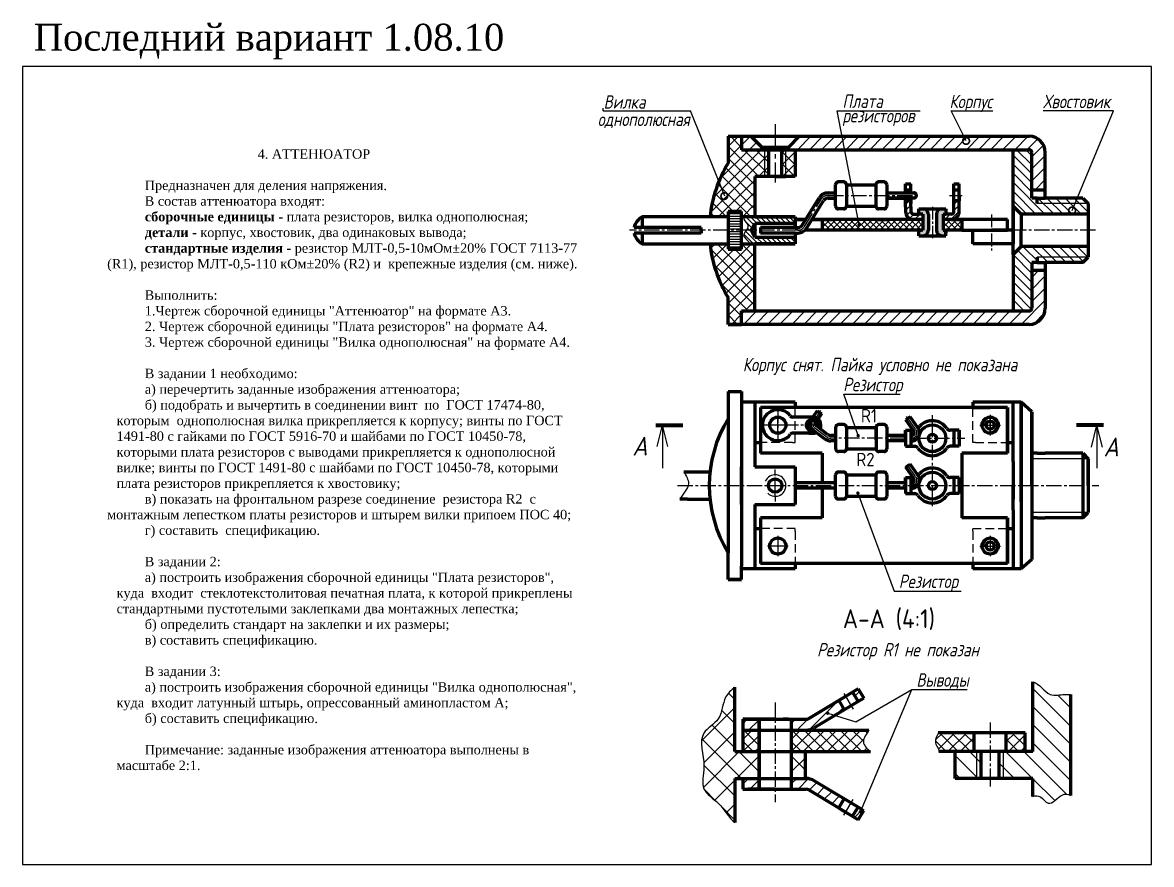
# Model space of a CAD drawing. Header units: millimetres. Extents: x 173 to 1894, y -5 to 450.
# Drawn here: x 173.1 to 593.1, y 5.6 to 318.9 of the extents above; entities that cross this region are included whole.
import ezdxf

# ---------------------------------------------------------------- set-up
doc = ezdxf.new("R2010")
doc.units = ezdxf.units.MM
doc.header["$LTSCALE"] = 0.5
for name, pattern in [('ACAD_ISO10W100', [18, 12, -3, 0, -3]), ('CENTER2', [28.575, 19.05, -3.175, 3.175, -3.175]), ('DASHDOT', [1, 0.5, -0.25, 0, -0.25]), ('штриховая2', [9.525, 6.35, -3.175])]:
    doc.linetypes.add(name, pattern=pattern)
doc.styles.add('ESKD', font='wwcade.shx', dxfattribs={"width": 0.8, "oblique": 15})
doc.styles.get("Standard").update_dxf_attribs({"font": 'isocpeui.ttf', "width": 0.9})
doc.styles.add('стиль1', font='times.ttf')
doc.dimstyles.new('ESKD_standart', dxfattribs={"dimtxt": 5, "dimasz": 5, "dimexe": 2, "dimexo": 0, "dimgap": 1, "dimtad": 1, "dimtoh": 1, "dimdec": 0, "dimzin": 1, "dimdsep": 46, "dimtxsty": 'Standard', "dimcen": 3, "dimdle": 1.25, "dimadec": 0, "dimazin": 0, "dimtfac": 1, "dimtdec": 0, "dimtmove": 0, "dimatfit": 3, "dimldrblk": 'DOT', "dimfxl": 1, "dimtvp": 1.5, "dimtolj": 1, "dimtzin": 1, "dimarcsym": 0})
pattern_1 = [(45, (168.546, 1.1958), (-2.245064, 2.245064), [])]
pattern_2 = [(45, (169.0856, 13.586), (-2.245064, 2.245064), []), (135, (169.0856, 13.586), (-2.245064, -2.245064), [])]
pattern_3 = [(45, (156.737, -136.598), (-2.245064, 2.245064), [])]

# ---------------------------------------------------------------- blocks, each defined once
blk = doc.blocks.new('_DotSmall')
at = {"color": 0, "linetype": 'ByBlock', "const_width": 0.5}
blk.add_lwpolyline([(-0.0625, 0, 1), (0.0625, 0, 1)], format="xyb", close=True, dxfattribs=at)

msp = doc.modelspace()

# ---------------------------------------------------------------- hatches: boundary and pattern name
at = {"lineweight": -3}
h = msp.add_hatch(dxfattribs=at)
h.set_pattern_fill('ANSI37', style=0)
h.set_pattern_definition([(45, (168.546, 1.1958), (-2.245064, 2.245064), []), (135, (168.546, 1.1958), (-2.245064, -2.245064), [])])
h.paths.add_polyline_path([(449.09, 271.59), (440.59, 271.59), (440.59, 276.59), (435.59, 276.59), (435.59, 266.59, 0.048475), (431.54, 258.2), (434.09, 254.65, -0.932366), (434.31, 254.07, -1.072541), (434.09, 254.65), (431.54, 258.2, 0.062136), (428.85, 246.59), (435.59, 246.59), (435.59, 248.59), (440.59, 248.59), (440.59, 246.59), (445.59, 246.59), (445.59, 261.59), (449.09, 261.59)])
h.paths.add_polyline_path([(460.59, 271.59), (457.09, 271.59), (457.09, 261.59), (460.59, 261.59)])
h.paths.add_polyline_path([(457.09, 271.59), (455.59, 271.59), (455.59, 261.59), (457.09, 261.59)])
h.paths.add_polyline_path([(450.59, 271.59), (449.09, 271.59), (449.09, 261.59), (450.59, 261.59)])
h.paths.add_polyline_path([(445.59, 235.59), (445.59, 236.59), (440.59, 236.59), (440.59, 234.59), (435.59, 234.59), (435.59, 236.59), (428.85, 236.59, 0.110945), (435.59, 216.59), (435.59, 206.59), (440.59, 206.59), (440.59, 211.59), (445.59, 211.59)])
h = msp.add_hatch(dxfattribs=at)
h.set_pattern_fill('ANSI31', style=0)
h.set_pattern_definition(pattern_1)
h.paths.add_polyline_path([(444.09, 276.59), (440.59, 276.59), (440.59, 271.59), (448.09, 271.59), (448.09, 272.58)])
h = msp.add_hatch(dxfattribs=at)
h.set_pattern_fill('ANSI31', style=0)
h.set_pattern_definition(pattern_1)
h.paths.add_polyline_path([(547.59, 276.59), (523.28, 276.59), (524, 275.14, -1), (524.27, 274.58, -1), (524, 275.14), (523.28, 276.59), (462.08, 276.59), (458.09, 272.59), (458.09, 271.59), (460.59, 271.59), (547.59, 271.59, -0.414214), (548.59, 270.59), (548.59, 256.59), (553.59, 256.59), (553.59, 270.59, 0.414214)])
h.paths.add_polyline_path([(553.59, 212.59), (553.59, 226.59), (548.59, 226.59), (548.59, 212.59, -0.414214), (547.59, 211.59), (440.59, 211.59), (440.59, 206.59), (547.59, 206.59, 0.414214)])
h = msp.add_hatch(dxfattribs=at)
h.set_pattern_fill('ANSI31', scale=0.75, angle=90, style=0)
h.set_pattern_definition([(135, (340.5856, 12.586), (-1.683798, -1.683798), [])])
h.paths.add_polyline_path([(548.59, 270.59, 0.414214), (547.59, 271.59), (541.59, 271.59), (541.59, 250.59), (544.59, 247.59), (569.59, 247.59), (569.59, 251.59), (550.59, 251.59), (550.59, 253.59), (548.59, 253.59)])
h.paths.add_polyline_path([(567.59, 253.59), (553.59, 253.59), (550.59, 253.59), (550.59, 251.59), (569.59, 251.59)], flags=17)
h.paths.add_polyline_path([(548.59, 229.59), (550.59, 229.59), (550.59, 231.59), (569.59, 231.59), (569.59, 235.59), (544.59, 235.59), (541.59, 232.59), (541.59, 211.59), (547.59, 211.59, 0.414214), (548.59, 212.59)])
h.paths.add_polyline_path([(569.59, 231.59), (550.59, 231.59), (550.59, 229.59), (553.59, 229.59), (567.59, 229.59)])
h = msp.add_hatch(dxfattribs=at)
h.set_pattern_fill('ANSI31', scale=0.5, style=0)
h.set_pattern_definition([(45, (168.546, 1.1958), (-1.122532, 1.122532), [])])
h.paths.add_polyline_path([(508.09, 247.59), (506.59, 247.59), (504.59, 247.59, -0.414214), (503.59, 248.59), (503.59, 250.32), (503.59, 252.59), (501.59, 252.59), (501.59, 250.32), (501.59, 248.59, 0.414214), (504.59, 245.59), (508.09, 245.59)])
h.paths.add_polyline_path([(503.59, 258.84), (501.59, 258.84), (501.59, 256.59), (503.59, 256.59)])
h.paths.add_polyline_path([(521.59, 258.84), (519.59, 258.84), (519.59, 256.59), (521.59, 256.59)])
h.paths.add_polyline_path([(521.59, 248.59), (521.59, 250.32), (521.59, 252.58), (519.59, 252.58), (519.59, 250.32), (519.59, 248.59, -0.414214), (518.59, 247.59), (516.59, 247.59), (515.59, 247.59), (515.59, 245.59), (518.59, 245.59, 0.414214)])
h = msp.add_hatch(dxfattribs=at)
h.set_pattern_fill('LINE', scale=0.3, angle=180, style=0)
h.set_pattern_definition([(180, (340.5856, 12.5861), (-1e-16, -0.9525), [])])
h.paths.add_polyline_path([(440.59, 248.59), (435.59, 248.59), (435.59, 241.59), (440.59, 241.59)])
h.paths.add_polyline_path([(440.59, 241.59), (435.59, 241.59), (435.59, 234.59), (440.59, 234.59)])
h = msp.add_hatch(color=7)
h.paths.add_polyline_path([(515.59, 247.59), (516.59, 247.59), (516.59, 249.59), (515.08, 249.59, 0.414214), (513.08, 247.59), (513.08, 241.59, 0.414214), (515.08, 239.59), (516.59, 239.59), (516.59, 241.59), (515.59, 241.59)])
h.paths.add_polyline_path([(510.09, 247.59, 0.414214), (508.09, 249.59), (506.59, 249.59), (506.59, 247.59), (508.09, 247.59), (508.09, 241.59), (506.59, 241.59), (506.59, 239.59), (508.09, 239.59, 0.414214), (510.09, 241.59)])
h = msp.add_hatch(dxfattribs=at)
h.set_pattern_fill('ANSI31', scale=0.4, angle=90, style=0)
h.set_pattern_definition([(135, (173.0856, 5.5861), (-0.8980256, -0.8980256), [])])
edge = h.paths.add_edge_path()
edge.add_line((460.59, 246.59), (441.43, 246.59))
edge.add_spline(control_points=[(441.43, 246.59), (441.37, 246.29), (441.4, 245.16), (443.66, 243.66), (442.71, 242.17), (442.3, 241.59)], knot_values=[4.290599, 4.290599, 4.290599, 4.290599, 5.261375, 8.137886, 9.987465, 9.987465, 9.987465, 9.987465], degree=3, periodic=0)
edge.add_line((442.3, 241.59), (444.12, 241.59))
edge.add_line((444.12, 241.59), (445.59, 244.09))
edge.add_line((445.59, 244.09), (460.59, 244.09))
edge.add_line((460.59, 244.09), (460.59, 244.59))
edge.add_line((460.59, 244.59), (460.59, 246.59))
edge = h.paths.add_edge_path()
edge.add_line((460.59, 239.09), (445.59, 239.09))
edge.add_line((445.59, 239.09), (444.12, 241.59))
edge.add_line((444.12, 241.59), (442.3, 241.59))
edge.add_spline(control_points=[(442.3, 241.59), (441.81, 240.89), (440.54, 239.26), (443.08, 237.89), (443.53, 236.83), (443.58, 236.59)], knot_values=[9.987465, 9.987465, 9.987465, 9.987465, 12.205502, 15.205008, 16.049261, 16.049261, 16.049261, 16.049261], degree=3, periodic=0)
edge.add_line((443.58, 236.59), (460.59, 236.59))
edge.add_line((460.59, 236.59), (460.59, 239.09))
h = msp.add_hatch(dxfattribs=at)
h.set_pattern_fill('ANSI37', scale=0.5, style=0)
h.set_pattern_definition([(45, (168.546, 1.1958), (-1.122532, 1.122532), []), (135, (168.546, 1.1958), (-1.122532, -1.122532), [])])
h.paths.add_polyline_path([(522.59, 245.59), (520.59, 245.59), (515.59, 245.59), (515.59, 241.59), (516.59, 241.59), (522.59, 241.59)])
h.paths.add_polyline_path([(508.09, 245.59), (470.59, 245.59), (470.59, 241.59), (506.59, 241.59), (508.09, 241.59)])
h = msp.add_hatch(dxfattribs=at)
h.set_pattern_fill('ANSI37', scale=2, style=0)
h.set_pattern_definition([(45, (156.737, -136.598), (-4.49013, 4.49013), []), (135, (156.737, -136.598), (-4.49013, -4.49013), [])])
edge = h.paths.add_edge_path()
edge.add_line((447.09, 47.59), (438.09, 47.59))
edge.add_line((438.09, 47.59), (438.09, 71.54))
edge.add_spline(control_points=[(438.09, 71.54), (436.7, 70.43), (433.37, 67.32), (433.57, 59.24), (423.32, 54.16), (427.99, 43.45), (424.73, 33.12), (432.98, 28.61), (435.88, 22.8), (438.09, 21.15)], knot_values=[1.768908, 1.768908, 1.768908, 1.768908, 6.896155, 15.315993, 22.884097, 35.36412, 43.685478, 51.336735, 60.304898, 60.304898, 60.304898, 60.304898], degree=3, periodic=0)
edge.add_line((438.09, 21.15), (438.09, 37.59))
edge.add_line((438.09, 37.59), (447.09, 37.59))
edge.add_line((447.09, 37.59), (447.09, 47.59))
h.paths.add_polyline_path([(464.23, 47.59), (459.09, 47.59), (459.09, 37.59), (464.23, 37.59)])
h = msp.add_hatch(dxfattribs=at)
h.set_pattern_fill('ANSI31', scale=1.5, angle=90, style=0)
h.set_pattern_definition([(135, (158.692, -138.02), (-3.367596, -3.367596), [])])
edge = h.paths.add_edge_path()
edge.add_spline(control_points=[(563.02, 68.89), (562.9, 68.87), (562.2, 68.81), (559.67, 69), (554.18, 67.46), (551.51, 73.05), (549.02, 73.53)], knot_values=[15.485148, 15.485148, 15.485148, 15.485148, 15.855797, 17.658599, 23.067009, 31.00489, 31.00489, 31.00489, 31.00489], degree=3, periodic=0)
edge.add_line((549.02, 73.53), (549.02, 72.94))
edge.add_line((549.02, 72.94), (549.02, 47.59))
edge.add_line((549.02, 47.59), (538.09, 47.59))
edge.add_line((538.09, 47.59), (538.09, 37.59))
edge.add_line((538.09, 37.59), (549.02, 37.59))
edge.add_line((549.02, 37.59), (549.02, 30.92))
edge.add_spline(control_points=[(549.02, 30.92), (550, 31.22), (552.1, 31.28), (555.12, 26.31), (559.13, 32.13), (561.97, 31.79), (563.02, 31.29)], knot_values=[3.268915, 3.268915, 3.268915, 3.268915, 6.251101, 10.011531, 16.013588, 19.551084, 19.551084, 19.551084, 19.551084], degree=3, periodic=0)
edge.add_line((563.02, 31.29), (563.02, 68.89))
h.paths.add_polyline_path([(528.09, 47.59), (520.09, 47.59), (520.09, 37.59), (528.09, 37.59)])
h.paths.add_polyline_path([(536.42, 47.59), (536.42, 37.59), (538.09, 37.59), (538.09, 47.59)])
h.paths.add_polyline_path([(529.75, 37.59), (529.75, 47.59), (528.09, 47.59), (528.09, 37.59)])
h = msp.add_hatch(dxfattribs=at)
h.set_pattern_fill('ANSI31', style=0)
h.set_pattern_definition(pattern_3)
h.paths.add_polyline_path([(484.03, 70.95), (481.88, 69.66), (483.94, 66.23), (485.23, 67.01), (486.09, 67.52)])
h.paths.add_polyline_path([(476.74, 66.57), (465.6, 59.87, -0.136123), (464.57, 59.59), (459.09, 59.59), (459.09, 55.59), (464.57, 55.59, 0.136123), (467.66, 56.44), (478.8, 63.14)])
h.paths.add_polyline_path([(447.09, 59.59), (441.09, 59.59), (441.09, 55.59), (447.09, 55.59)])
h.paths.add_polyline_path([(447.09, 37.59), (441.09, 37.59), (441.09, 33.59), (447.09, 33.59)])
h.paths.add_polyline_path([(467.66, 36.73, 0.136123), (464.57, 37.59), (459.09, 37.59), (459.09, 33.59), (464.57, 33.59, -0.136123), (465.6, 33.3), (475.88, 27.12), (476.74, 26.61), (478.8, 30.03)])
h = msp.add_hatch(dxfattribs=at)
h.set_pattern_fill('ANSI37', style=0)
h.set_pattern_definition(pattern_2)
h.paths.add_polyline_path([(447.09, 55.59), (441.09, 55.59), (441.09, 47.59), (447.09, 47.59)])
edge = h.paths.add_edge_path()
edge.add_spline(control_points=[(488.59, 47.59), (487.13, 48.7), (484.78, 51.21), (487.1, 54.16), (488, 55.59)], knot_values=[6.854544, 6.854544, 6.854544, 6.854544, 11.176321, 15.689846, 15.689846, 15.689846, 15.689846], degree=3, periodic=0)
edge.add_line((488, 55.59), (464.23, 55.59))
edge.add_line((464.23, 55.59), (459.09, 55.59))
edge.add_line((459.09, 55.59), (459.09, 47.59))
edge.add_line((459.09, 47.59), (488.09, 47.59))
edge.add_line((488.09, 47.59), (488.59, 47.59))
h = msp.add_hatch(dxfattribs=at)
h.set_pattern_fill('ANSI37', style=0)
h.set_pattern_definition(pattern_2)
edge = h.paths.add_edge_path()
edge.add_line((527.09, 54.59), (513.8, 54.59))
edge.add_spline(control_points=[(513.8, 54.59), (513.5, 53.94), (512.72, 52.57), (512.6, 50.28), (513.92, 48.77), (514.03, 47.87), (514.02, 47.59)], knot_values=[5.507601, 5.507601, 5.507601, 5.507601, 7.617364, 9.888889, 12.009767, 12.981776, 12.981776, 12.981776, 12.981776], degree=3, periodic=0)
edge.add_line((514.02, 47.59), (527.09, 47.59))
edge.add_line((527.09, 47.59), (527.09, 54.59))
h.paths.add_polyline_path([(546.09, 54.59), (539.09, 54.59), (539.09, 47.59), (546.09, 47.59)])
h = msp.add_hatch(dxfattribs=at)
h.set_pattern_fill('ANSI31', style=0)
h.set_pattern_definition(pattern_3)
h.paths.add_polyline_path([(486.09, 25.65), (485.23, 26.17), (483.94, 26.94), (481.88, 23.51), (484.03, 22.22)])

# ---------------------------------------------------------------- linework, layer by layer
at = {"color": 7, "lineweight": -3}
for p, q in [((389.14, 286.09), (389.14, 287.09)), ((389.14, 286.09), (421.59, 286.09)), ((434.31, 254.35), (421.59, 286.09)), ((524.13, 274.86), (518.6, 286.09)), ((518.6, 286.09), (534.09, 286.09)), ((579.02, 286.09), (552.79, 286.09)), ((563.58, 248.98), (579.02, 286.09)), ((449.09, 271.58), (449.09, 261.59)), ((457.09, 261.59), (457.09, 271.59)), ((569.59, 251.59), (550.59, 251.59)), ((569.59, 231.59), (550.59, 231.59)), ((469.55, 173.84), (470.13, 174.68)), ((409.17, 161.11), (411.17, 169.11)), ((411.17, 169.11), (411.17, 153.11)), ((411.17, 169.11), (411.17, 161.11)), ((413.17, 161.11), (411.17, 169.11)), ((570.77, 160.84), (572.82, 169.09)), ((572.82, 169.09), (572.82, 153.09)), ((574.87, 160.84), (572.82, 169.09)), ((569.59, 156.59), (548.59, 156.59)), ((569.59, 136.59), (548.59, 136.59)), ((478.69, 69.22), (482.14, 63.42)), ((503.92, 70.68), (524.52, 70.68)), ((528.09, 37.59), (528.09, 47.59)), ((538.09, 37.59), (538.09, 47.59)), ((533.09, 36.59), (533.09, 34.65)), ((478.69, 23.95), (482.14, 29.75))]:
    msp.add_line(p, q, dxfattribs=at)
at = {"color": 7, "linetype": 'CENTER2', "lineweight": -3}
for p, q in [((453.09, 281.06), (453.09, 259.41)), ((502.5, 171.66), (502.02, 172.36)), ((511.59, 171.63), (511.59, 172.81)), ((533.09, 172.91), (533.09, 165.26)), ((505.35, 167.54), (502.5, 171.66)), ((529.26, 169.09), (536.91, 169.09)), ((533.09, 165.59), (533.09, 171.47)), ((527.59, 162.59), (526.59, 162.59)), ((454.09, 127.91), (454.09, 120.26)), ((457.91, 124.09), (450.26, 124.09))]:
    msp.add_line(p, q, dxfattribs=at)
at = {"color": 7, "lineweight": 60}
for p, q in [((435.59, 276.59), (547.59, 276.59)), ((435.59, 276.59), (435.59, 266.59)), ((435.59, 276.59), (440.59, 276.59)), ((440.59, 276.59), (440.59, 271.59)), ((444.09, 276.59), (448.09, 272.58)), ((453.09, 276.59), (460.09, 276.59)), ((462.08, 276.59), (458.09, 272.59)), ((460.09, 276.59), (461.09, 276.59)), ((440.59, 271.59), (449.09, 271.59)), ((440.59, 271.59), (449.09, 271.59)), ((440.59, 271.59), (457.09, 271.59)), ((448.08, 272.59), (458.09, 272.59)), ((448.09, 271.59), (448.09, 272.59)), ((449.08, 271.59), (449.09, 271.58)), ((450.59, 271.59), (450.59, 261.59)), ((455.59, 261.59), (455.59, 271.59)), ((457.09, 271.59), (547.59, 271.59)), ((457.09, 271.59), (460.59, 271.59)), ((457.09, 271.59), (460.59, 271.59)), ((458.09, 271.59), (458.09, 272.59)), ((460.59, 271.59), (460.59, 261.59)), ((460.59, 271.59), (460.59, 261.59)), ((541.59, 250.59), (541.59, 271.59)), ((548.59, 253.59), (548.59, 270.59)), ((553.59, 253.59), (553.59, 270.59)), ((460.59, 261.59), (445.59, 261.59)), ((445.59, 261.59), (445.59, 246.59)), ((460.59, 261.59), (453.09, 261.59)), ((453.09, 261.59), (455.59, 261.59)), ((455.59, 261.59), (457.09, 261.59)), ((453.09, 259.41), (453.09, 259.41)), ((475.59, 250.56), (475.59, 258.61)), ((478.59, 259.61), (476.59, 259.61)), ((479.59, 258.61), (479.59, 250.56)), ((479.59, 258.58), (490.59, 258.58)), ((490.59, 258.61), (490.59, 250.56)), ((493.59, 259.61), (491.59, 259.61)), ((494.59, 258.61), (494.59, 250.56)), ((501.59, 258.84), (503.59, 258.84)), ((501.59, 255.59), (501.59, 258.84)), ((501.59, 255.6), (501.59, 258.6)), ((503.59, 256.59), (501.59, 256.59)), ((503.59, 255.6), (503.59, 258.84)), ((503.59, 255.6), (503.59, 256.59)), ((519.59, 250.32), (519.59, 258.84)), ((519.59, 258.84), (521.59, 258.84)), ((521.59, 256.59), (519.59, 256.59)), ((521.59, 250.32), (521.59, 258.84)), ((521.59, 254.59), (521.59, 256.59)), ((553.59, 256.59), (548.59, 256.59)), ((553.59, 253.59), (553.59, 256.59)), ((463.17, 243.54), (469.41, 253.68)), ((464.87, 242.49), (471.12, 252.63)), ((472.82, 255.59), (475.59, 255.59)), ((472.82, 253.59), (475.59, 253.59)), ((494.59, 255.59), (501.59, 255.59)), ((501.59, 253.6), (494.59, 253.6)), ((501.59, 253.59), (494.59, 253.59)), ((494.59, 253.59), (501.26, 253.59)), ((501.59, 255.6), (503.59, 255.6)), ((501.59, 250.32), (501.59, 253.6)), ((503.59, 253.6), (501.59, 253.6)), ((503.59, 252.59), (501.59, 252.59)), ((503.59, 255.6), (504.65, 255.6)), ((503.59, 250.32), (503.59, 253.6)), ((504.65, 253.6), (503.59, 253.6)), ((503.59, 253.6), (503.59, 251.6)), ((503.59, 253.6), (503.59, 252.59)), ((521.59, 252.58), (519.59, 252.58)), ((521.59, 254.58), (521.59, 252.58)), ((541.59, 241.59), (541.59, 252.46)), ((550.59, 253.59), (548.59, 253.59)), ((550.59, 251.59), (550.59, 253.59)), ((550.59, 253.59), (553.59, 253.59)), ((567.59, 253.59), (553.59, 253.59)), ((567.59, 253.59), (569.59, 251.59)), ((440.59, 248.59), (435.59, 248.59)), ((435.59, 248.59), (435.59, 234.59)), ((440.59, 241.59), (440.59, 248.59)), ((478.59, 249.56), (476.59, 249.56)), ((479.59, 250.59), (490.59, 250.59)), ((493.59, 249.56), (491.59, 249.56)), ((501.59, 250.32), (501.59, 248.59)), ((503.59, 250.32), (503.59, 248.59)), ((506.59, 249.59), (508.09, 249.59)), ((506.59, 247.59), (506.59, 249.59)), ((506.59, 249.59), (516.59, 249.59)), ((516.59, 249.59), (516.59, 247.59)), ((519.59, 248.59), (519.59, 250.32)), ((521.59, 248.59), (521.59, 250.32)), ((544.59, 247.59), (541.59, 250.59)), ((541.59, 250.59), (541.59, 241.59)), ((569.59, 251.59), (569.59, 231.59)), ((403.59, 246.59), (403.59, 242.59)), ((435.59, 246.59), (403.59, 246.59)), ((460.59, 246.59), (440.59, 246.59)), ((444.12, 241.59), (445.59, 244.09)), ((445.59, 246.59), (460.59, 246.59)), ((460.59, 244.09), (445.59, 244.09)), ((445.59, 244.09), (445.59, 239.09)), ((460.59, 246.59), (460.59, 242.59)), ((460.59, 245.59), (464.43, 245.59)), ((460.59, 245.59), (464.43, 245.59)), ((464.43, 245.59), (460.59, 245.59)), ((460.59, 242.59), (460.59, 244.59)), ((460.59, 242.59), (460.59, 244.09)), ((508.09, 245.59), (466.78, 245.59)), ((466.78, 245.59), (470.59, 245.59)), ((470.59, 245.59), (475.59, 245.59)), ((475.59, 245.59), (470.59, 245.59)), ((470.59, 245.59), (470.59, 241.59)), ((490.59, 245.59), (494.59, 245.59)), ((504.59, 247.59), (506.59, 247.59)), ((508.09, 247.59), (506.59, 247.59)), ((508.09, 247.59), (508.09, 241.59)), ((510.09, 247.59), (510.09, 241.59)), ((513.08, 247.59), (513.08, 241.59)), ((515.59, 247.59), (515.59, 241.59)), ((515.59, 247.59), (516.59, 247.59)), ((520.59, 245.59), (515.59, 245.59)), ((518.59, 247.59), (516.59, 247.59)), ((520.59, 245.59), (522.59, 245.59)), ((522.59, 245.59), (521.59, 245.59)), ((539.59, 245.59), (522.59, 245.59)), ((522.59, 245.59), (522.59, 241.59)), ((539.59, 241.59), (539.59, 245.59)), ((569.59, 247.59), (544.59, 247.59)), ((544.59, 247.59), (544.59, 241.59)), ((544.59, 247.59), (544.59, 247.59)), ((425.59, 242.59), (400.67, 242.59)), ((425.59, 240.59), (400.67, 240.59)), ((403.59, 240.59), (403.59, 236.59)), ((425.59, 241.59), (425.59, 242.59)), ((425.59, 241.59), (425.59, 240.59)), ((440.59, 234.59), (440.59, 241.59)), ((444.12, 241.59), (445.59, 239.09)), ((460.59, 242.59), (447.59, 242.59)), ((447.59, 242.59), (447.59, 240.59)), ((460.59, 240.59), (447.59, 240.59)), ((460.59, 242.59), (460.59, 243.59)), ((460.59, 242.59), (461.47, 242.59)), ((460.59, 242.59), (461.47, 242.59)), ((460.59, 240.59), (460.59, 236.59)), ((460.59, 240.59), (461.47, 240.59)), ((464.87, 241.59), (464.11, 241.59)), ((506.59, 241.59), (464.87, 241.59)), ((464.87, 241.59), (464.87, 241.59)), ((506.59, 241.59), (507.59, 241.59)), ((506.59, 239.59), (506.59, 241.59)), ((508.09, 241.59), (506.59, 241.59)), ((506.59, 240.59), (506.59, 240.59)), ((506.59, 239.59), (516.59, 239.59)), ((515.59, 241.59), (516.59, 241.59)), ((515.59, 241.59), (516.59, 241.59)), ((522.59, 241.59), (516.59, 241.59)), ((516.59, 241.59), (516.59, 240.59)), ((516.59, 239.59), (516.59, 241.59)), ((516.59, 240.59), (516.59, 240.59)), ((522.59, 241.59), (526.59, 241.59)), ((526.59, 236.59), (526.59, 241.59)), ((526.59, 241.59), (539.59, 241.59)), ((541.59, 241.59), (533.59, 241.59)), ((541.59, 241.59), (539.59, 241.59)), ((541.59, 232.59), (541.59, 241.59)), ((541.59, 241.59), (541.59, 236.59)), ((544.59, 235.59), (544.59, 241.59)), ((403.59, 236.59), (435.59, 236.59)), ((440.59, 236.59), (460.59, 236.59)), ((445.59, 239.09), (460.59, 239.09)), ((445.59, 235.59), (445.59, 236.59)), ((460.59, 236.59), (445.59, 236.59)), ((445.59, 211.59), (445.59, 235.59)), ((541.59, 236.59), (526.59, 236.59)), ((544.59, 235.59), (541.59, 232.59)), ((569.59, 235.59), (544.59, 235.59)), ((544.59, 235.59), (544.59, 235.59)), ((435.59, 234.59), (440.59, 234.59)), ((541.59, 232.59), (541.59, 211.59)), ((550.59, 231.59), (550.59, 229.59)), ((567.59, 229.59), (569.59, 231.59)), ((548.59, 229.59), (548.59, 212.59)), ((550.59, 229.59), (548.59, 229.59)), ((550.59, 229.59), (553.59, 229.59)), ((553.59, 229.59), (553.59, 226.59)), ((553.59, 229.59), (553.59, 212.59)), ((567.59, 229.59), (553.59, 229.59)), ((553.59, 226.59), (548.59, 226.59)), ((435.59, 206.59), (435.59, 216.59)), ((440.59, 206.59), (440.59, 211.59)), ((440.59, 211.59), (445.59, 211.59)), ((440.59, 211.59), (547.59, 211.59)), ((547.59, 206.59), (435.59, 206.59)), ((435.59, 206.59), (440.59, 206.59)), ((435.59, 181.59), (440.59, 181.59)), ((435.59, 181.59), (435.59, 171.59)), ((440.59, 181.59), (440.59, 176.59)), ((460.59, 177.59), (440.59, 177.59)), ((440.59, 176.59), (440.59, 116.59)), ((445.59, 177.59), (445.59, 153.59)), ((460.59, 177.59), (460.59, 175.59)), ((527.59, 177.59), (526.59, 177.59)), ((526.59, 177.59), (526.59, 175.59)), ((544.59, 177.59), (527.59, 177.59)), ((541.59, 177.59), (527.59, 177.59)), ((527.59, 177.59), (527.59, 177.59)), ((541.59, 176.59), (541.59, 177.59)), ((541.59, 155.59), (541.59, 176.59)), ((544.59, 152.59), (544.59, 177.59)), ((544.59, 146.59), (544.59, 177.59)), ((544.59, 177.59), (544.59, 115.59)), ((548.59, 174.09), (544.59, 177.59)), ((539.59, 175.59), (447.59, 175.59)), ((447.59, 175.59), (447.59, 158.59)), ((447.59, 175.59), (447.59, 169.59)), ((468.73, 174.41), (467.13, 172.09)), ((468.73, 174.41), (470.37, 173.28)), ((470.37, 173.28), (469.08, 171.39)), ((503.32, 172.22), (501.68, 171.09)), ((506.17, 168.11), (503.32, 172.22)), ((526.59, 175.59), (533.09, 175.59)), ((539.59, 175.59), (539.59, 158.59)), ((539.59, 158.59), (539.59, 175.59)), ((548.59, 158.59), (548.59, 174.09)), ((548.59, 146.59), (548.59, 174.09)), ((548.59, 174.09), (548.59, 119.09)), ((435.59, 171.59), (435.59, 121.59)), ((467.15, 172.09), (459.52, 172.09)), ((465.59, 172.09), (466.59, 172.09)), ((468.25, 170.19), (468.24, 170.16)), ((472.61, 165.63), (468.46, 168.8)), ((475.65, 160.22), (475.65, 168.27)), ((478.65, 169.27), (476.65, 169.27)), ((478.65, 169.27), (476.65, 169.27)), ((479.65, 168.27), (479.65, 160.22)), ((479.65, 168.22), (490.65, 168.22)), ((490.65, 168.57), (490.65, 168.57)), ((490.65, 163.57), (490.65, 168.27)), ((490.65, 168.27), (490.65, 160.22)), ((493.65, 169.27), (491.65, 169.27)), ((493.65, 169.27), (491.65, 169.27)), ((494.65, 168.27), (494.65, 160.22)), ((504.53, 166.98), (501.68, 171.09)), ((465.59, 166.09), (459.52, 166.09)), ((465.59, 166.09), (466.59, 166.09)), ((471.4, 164.04), (467.24, 167.21)), ((475.65, 165.22), (473.82, 165.22)), ((501.59, 165.22), (494.59, 165.22)), ((501.59, 167.22), (501.59, 161.22)), ((501.59, 164.22), (501.59, 167.22)), ((501.59, 167.22), (504.35, 167.22)), ((501.59, 164.22), (501.59, 165.72)), ((501.59, 164.22), (501.59, 165.22)), ((501.59, 165.22), (501.59, 164.22)), ((501.59, 164.22), (501.59, 161.22)), ((503.59, 167.23), (503.59, 161.22)), ((503.75, 165.23), (503.59, 165.23)), ((504.53, 166.98), (504.62, 166.85)), ((521.59, 167.22), (518.2, 167.22)), ((519.59, 167.23), (519.59, 161.22)), ((521.59, 167.22), (521.59, 161.22)), ((521.59, 164.22), (521.59, 167.22)), ((521.59, 164.22), (521.59, 161.22)), ((445.59, 162.59), (447.59, 162.59)), ((475.65, 163.22), (473.82, 163.22)), ((479.65, 160.23), (490.65, 160.23)), ((501.59, 163.22), (494.59, 163.22)), ((501.59, 161.22), (504.97, 161.22)), ((503.59, 163.22), (503.84, 163.22)), ((521.59, 161.22), (518.2, 161.22)), ((539.59, 162.59), (541.59, 162.59)), ((470.59, 158.59), (447.59, 158.59)), ((470.59, 158.59), (470.59, 147.59)), ((478.65, 159.22), (476.65, 159.22)), ((493.65, 159.22), (491.65, 159.22)), ((511.59, 157.72), (511.59, 157.72)), ((522.59, 158.59), (522.59, 134.59)), ((539.59, 158.59), (522.59, 158.59)), ((541.59, 155.59), (541.59, 146.59)), ((550.59, 158.59), (548.59, 158.59)), ((548.59, 158.59), (548.59, 134.59)), ((550.59, 158.59), (553.59, 158.59)), ((567.59, 158.59), (553.59, 158.59)), ((567.59, 158.59), (569.59, 156.59)), ((567.59, 158.59), (567.59, 134.59)), ((569.59, 156.59), (569.59, 136.59)), ((569.59, 146.59), (569.59, 156.59)), ((420.48, 151.59), (419.09, 151.59)), ((428.85, 151.59), (420.48, 151.59)), ((435.59, 153.59), (435.59, 139.59)), ((440.59, 146.59), (440.59, 153.59)), ((445.59, 153.59), (460.59, 153.59)), ((460.59, 153.59), (460.59, 139.59)), ((478.6, 151.61), (476.6, 151.61)), ((493.6, 151.61), (491.6, 151.61)), ((501.68, 153.45), (503.32, 154.59)), ((504.53, 149.34), (501.68, 153.45)), ((506.17, 150.48), (503.32, 154.59)), ((544.59, 152.59), (544.59, 146.59)), ((544.59, 152.59), (544.59, 152.59)), ((475.65, 147.59), (460.59, 147.59)), ((475.6, 142.56), (475.6, 150.61)), ((479.6, 150.61), (479.6, 142.56)), ((479.6, 150.59), (490.6, 150.59)), ((490.6, 150.61), (490.6, 142.56)), ((501.59, 147.59), (494.59, 147.59)), ((494.6, 150.61), (494.6, 142.56)), ((501.59, 149.59), (501.59, 143.59)), ((501.59, 149.59), (504.35, 149.59)), ((501.59, 146.59), (501.59, 149.59)), ((501.59, 146.59), (501.59, 148.09)), ((501.59, 146.59), (501.59, 147.59)), ((503.59, 149.59), (503.59, 143.58)), ((503.75, 147.59), (503.59, 147.59)), ((503.84, 147.59), (503.84, 147.59)), ((504.62, 149.22), (504.53, 149.34)), ((521.59, 149.59), (518.2, 149.59)), ((519.59, 149.59), (519.59, 143.58)), ((521.59, 146.59), (521.59, 149.59)), ((521.59, 149.59), (521.59, 143.59)), ((440.59, 139.59), (440.59, 146.59)), ((475.65, 145.59), (460.59, 145.59)), ((470.59, 145.59), (470.59, 134.59)), ((501.59, 145.59), (494.59, 145.59)), ((501.59, 146.59), (501.59, 143.59)), ((501.59, 143.59), (504.97, 143.59)), ((503.59, 145.59), (503.84, 145.59)), ((521.59, 143.59), (518.2, 143.59)), ((521.59, 146.59), (521.59, 143.59)), ((541.59, 137.59), (541.59, 146.59)), ((541.59, 146.59), (541.59, 141.59)), ((544.59, 140.59), (544.59, 146.59)), ((569.59, 146.59), (569.59, 140.59)), ((569.59, 146.59), (569.59, 136.59)), ((420.48, 141.59), (417.58, 141.59)), ((420.48, 141.59), (428.85, 141.59)), ((445.59, 139.59), (460.59, 139.59)), ((445.59, 139.59), (445.59, 115.59)), ((478.6, 141.56), (476.6, 141.56)), ((479.6, 142.59), (490.6, 142.59)), ((493.6, 141.56), (491.6, 141.56)), ((544.59, 140.59), (544.59, 140.59)), ((544.59, 140.59), (544.59, 115.59)), ((470.59, 134.59), (447.59, 134.59)), ((447.59, 134.59), (447.59, 117.59)), ((539.59, 134.59), (522.59, 134.59)), ((539.59, 134.59), (539.59, 117.59)), ((539.59, 117.59), (539.59, 134.59)), ((541.59, 137.59), (541.59, 116.59)), ((548.59, 134.59), (548.59, 119.09)), ((550.59, 134.59), (548.59, 134.59)), ((548.59, 134.59), (548.59, 119.09)), ((550.59, 134.59), (553.59, 134.59)), ((567.59, 134.59), (553.59, 134.59)), ((567.59, 134.59), (569.59, 136.59)), ((445.59, 130.59), (447.59, 130.59)), ((539.59, 130.59), (541.59, 130.59)), ((435.59, 111.59), (435.59, 121.59)), ((548.59, 119.09), (544.59, 115.59)), ((440.59, 111.59), (440.59, 116.59)), ((460.59, 115.59), (440.59, 115.59)), ((539.59, 117.59), (447.59, 117.59)), ((460.59, 115.59), (453.09, 115.59)), ((460.59, 117.59), (460.59, 115.59)), ((526.59, 117.59), (526.59, 115.59)), ((544.59, 115.59), (526.59, 115.59)), ((544.59, 115.59), (527.59, 115.59)), ((541.59, 115.59), (527.59, 115.59)), ((527.59, 115.59), (527.59, 115.59)), ((539.59, 117.59), (533.09, 117.59)), ((541.59, 116.59), (541.59, 115.59)), ((541.59, 116.59), (541.59, 115.59)), ((435.59, 111.59), (440.59, 111.59)), ((440.59, 111.59), (435.59, 111.59)), ((440.59, 111.59), (435.59, 111.59)), ((438.09, 47.59), (438.09, 71.54)), ((549.02, 72.94), (549.02, 73.53)), ((549.02, 47.59), (549.02, 72.94)), ((484.03, 70.95), (465.6, 59.87)), ((475.88, 66.05), (478.44, 67.61)), ((478.44, 67.61), (481.02, 69.15)), ((481.88, 69.66), (483.94, 66.23)), ((484.03, 70.95), (486.09, 67.52)), ((485.23, 67.01), (486.09, 67.52)), ((485.23, 67.01), (486.09, 67.52)), ((563.02, 68.89), (563.02, 31.29)), ((465.6, 59.87), (475.88, 66.05)), ((485.23, 67.01), (467.66, 56.44)), ((476.74, 66.57), (478.8, 63.14)), ((441.09, 59.59), (464.23, 59.59)), ((453.09, 59.59), (441.09, 59.59)), ((441.09, 59.59), (441.09, 47.59)), ((441.09, 59.59), (464.57, 59.59)), ((453.09, 59.59), (447.09, 59.59)), ((447.09, 59.59), (447.09, 33.59)), ((447.09, 33.59), (447.09, 59.59)), ((448.09, 59.59), (450.09, 59.59)), ((453.09, 59.59), (459.09, 59.59)), ((453.09, 59.59), (464.57, 59.59)), ((453.09, 59.59), (462.09, 59.59)), ((459.09, 59.59), (459.09, 33.59)), ((441.09, 55.59), (464.57, 55.59)), ((464.23, 55.59), (488, 55.59)), ((546.09, 54.59), (513.8, 54.59)), ((514.09, 54.59), (513.8, 54.59)), ((527.09, 47.59), (527.09, 54.59)), ((539.09, 47.59), (539.09, 54.59)), ((546.09, 47.59), (546.09, 54.59)), ((438.09, 47.59), (488.09, 47.59)), ((459.09, 47.59), (466.09, 47.59)), ((464.23, 47.59), (464.23, 37.59)), ((488.09, 47.59), (488.59, 47.59)), ((549.02, 47.59), (514.02, 47.59)), ((520.09, 37.59), (520.09, 47.59)), ((529.75, 37.59), (529.75, 47.59)), ((536.42, 37.59), (536.42, 47.59)), ((438.09, 37.59), (438.09, 21.15)), ((438.09, 37.59), (464.57, 37.59)), ((441.09, 37.59), (441.09, 33.59)), ((485.23, 26.17), (467.66, 36.73)), ((549.02, 37.59), (520.09, 37.59)), ((549.02, 30.92), (549.02, 37.59)), ((441.09, 33.59), (464.57, 33.59)), ((453.09, 33.59), (446.69, 33.59)), ((484.03, 22.22), (465.6, 33.3)), ((465.6, 33.3), (475.88, 27.12)), ((476.74, 26.61), (478.8, 30.03)), ((475.88, 27.12), (478.44, 25.56)), ((478.44, 25.56), (481.02, 24.02)), ((481.88, 23.51), (483.94, 26.94)), ((484.03, 22.22), (486.09, 25.65)), ((485.23, 26.17), (486.09, 25.65)), ((485.23, 26.17), (486.09, 25.65))]:
    msp.add_line(p, q, dxfattribs=at)
at = {"color": 7, "linetype": 'CENTER2', "lineweight": -3, "ltscale": 0.6}
for p, q in [((464.02, 243.01), (470.27, 253.16)), ((472.82, 254.59), (506.55, 254.59)), ((461.47, 241.59), (398.92, 241.59)), ((572.27, 241.59), (541.59, 241.59)), ((454.09, 175.59), (454.09, 162.59)), ((470.3, 169.09), (448.09, 169.09)), ((457.91, 169.09), (450.26, 169.09)), ((454.09, 165.59), (454.09, 171.47)), ((511.59, 138.87), (511.59, 171.63)), ((501.59, 164.22), (473.82, 164.22)), ((503.67, 164.23), (523.64, 164.23)), ((453.09, 150.59), (453.09, 152.62)), ((416.79, 146.59), (573.51, 146.59)), ((533.09, 127.91), (533.09, 120.26)), ((529.26, 124.09), (536.91, 124.09)), ((453.09, 65.91), (453.09, 29.29)), ((533.09, 58.4), (533.09, 36.59)), ((453.09, 29.29), (453.09, 28.77))]:
    msp.add_line(p, q, dxfattribs=at)
at = {"color": 7, "linetype": 'ACAD_ISO10W100', "lineweight": -3}
for p, q in [((517.97, 254.59), (522.63, 254.59)), ((469.55, 173.84), (468.07, 171.69)), ((472, 164.84), (467.85, 168.01)), ((502.5, 154.02), (502.2, 154.46)), ((505.35, 149.91), (502.5, 154.02)), ((453.09, 142.59), (453.09, 150.59)), ((453.09, 142.59), (453.09, 140.67))]:
    msp.add_line(p, q, dxfattribs=at)
at = {"color": 7, "linetype": 'CENTER2', "lineweight": -3, "ltscale": 0.5}
for p, q in [((511.59, 250.37), (511.59, 238.61)), ((533.59, 247.53), (533.59, 233.89))]:
    msp.add_line(p, q, dxfattribs=at)
at = {"color": 7, "linetype": 'штриховая2', "lineweight": -3}
for p, q in [((460.59, 162.59), (460.59, 175.59)), ((526.59, 162.59), (526.59, 175.59)), ((459.59, 162.59), (447.59, 162.59)), ((459.59, 162.59), (460.59, 162.59)), ((527.59, 162.59), (539.59, 162.59)), ((460.59, 130.59), (447.59, 130.59)), ((526.59, 130.59), (541.59, 130.59)), ((460.59, 129.59), (460.59, 115.59)), ((526.59, 129.59), (526.59, 115.59))]:
    msp.add_line(p, q, dxfattribs=at)
at = {"color": 7, "lineweight": 100}
for p, q in [((408.74, 169.11), (418.74, 169.11)), ((575.25, 169.11), (565.25, 169.11))]:
    msp.add_line(p, q, dxfattribs=at)
at = {"color": 7, "linetype": 'ACAD_ISO10W100', "lineweight": 60}
msp.add_line((506.59, 146.59), (503.84, 146.59), dxfattribs=at)
at = {"color": 7, "linetype": 'DASHDOT', "lineweight": -3}
for p, q in [((460.59, 129.59), (460.59, 130.59)), ((526.59, 129.59), (526.59, 130.59))]:
    msp.add_line(p, q, dxfattribs=at)
at = {"color": 7, "linetype": 'ByBlock', "lineweight": 60}
for p, q in [((448.09, 59.59), (451.09, 59.59)), ((448.09, 59.59), (451.09, 59.59)), ((448.09, 59.59), (448.09, 59.59)), ((448.09, 59.59), (450.09, 59.59)), ((458.09, 59.59), (456.09, 59.59)), ((453.09, 33.59), (443.09, 33.59))]:
    msp.add_line(p, q, dxfattribs=at)
at = {"color": 7}
msp.add_line((173.09, 5.59), (173.09, 5.59), dxfattribs=at)
at = {"color": 7, "lineweight": -3}
msp.add_lwpolyline([(173.09, 5.59), (593.09, 5.59), (593.09, 302.59), (173.09, 302.59)], close=True, dxfattribs=at)
at = {"color": 7, "lineweight": 60}
for centre, radius in [((454.09, 169.09), 3), ((511.59, 164.22), 5), ((533.09, 169.09), 3), ((533.09, 169.09), 1.5), ((511.59, 164.22), 1.5), ((511.59, 146.59), 5), ((453.09, 146.59), 2.5), ((511.59, 146.59), 1.5), ((454.09, 124.09), 3), ((533.09, 124.09), 3), ((533.09, 124.09), 1.5)]:
    msp.add_circle(centre, radius, dxfattribs=at)
for centre, radius, start, end in [((547.59, 270.59), 6, 0, 90), ((547.59, 270.59), 1, 0, 90), ((476.73, 241.59), 48.14, 148.7155, 174.0386), ((476.59, 258.61), 1, 90, 180), ((478.59, 258.61), 1, 360, 90), ((491.59, 258.61), 1, 90, 180), ((493.59, 258.61), 1, 360, 90), ((472.82, 251.59), 4, 90, 148.3925), ((472.82, 251.59), 2, 90, 148.3925), ((504.65, 254.6), 1, 0, 90), ((504.65, 254.6), 1, 270, 0), ((476.59, 250.56), 1, 180, 270), ((478.59, 250.56), 1, 270, 0), ((491.59, 250.56), 1, 180, 270), ((493.59, 250.56), 1, 270, 0), ((504.59, 248.59), 3, 180, 270), ((504.59, 248.59), 1, 180, 270), ((508.09, 247.59), 2, 0, 90), ((515.08, 247.59), 2, 90, 180), ((518.59, 248.59), 1, 270, 360), ((518.59, 248.59), 3, 270, 360), ((406.25, 241.59), 5.67, 118.0725, 169.8358), ((406.25, 241.59), 5.67, 190.1642, 241.9275), ((461.47, 244.59), 2, 270, 328.3925), ((461.47, 244.59), 4, 270, 328.3925), ((508.09, 241.59), 2, 270, 0), ((515.08, 241.59), 2, 180, 270), ((476.73, 241.59), 48.14, 185.9614, 211.2845), ((547.59, 212.59), 6, 270, 0), ((547.59, 212.59), 1, 270, 0), ((454.09, 169.09), 5.75, 36.3412, 323.6588), ((459.52, 173.09), 1, 216.3412, 270), ((476.73, 146.59), 48.14, 148.7155, 211.2845), ((466.59, 169.09), 2, 349.7189, 289.629), ((467.24, 169.09), 2, 116.513, 260.5768), ((469.06, 169.6), 3, 150.3728, 232.6598), ((466.59, 169.09), 3, 340.3141, 90), ((467.15, 169.09), 3, 333.5159, 90), ((469.06, 169.6), 1, 145.5383, 232.6598), ((476.65, 168.27), 1, 90, 180), ((476.65, 168.27), 1, 90, 180), ((478.65, 168.27), 1, 360, 90), ((478.65, 168.27), 1, 0, 90), ((491.65, 168.27), 1, 90, 180), ((491.65, 168.27), 1, 90, 180), ((493.65, 168.27), 1, 360, 90), ((493.65, 168.27), 1, 0, 90), ((503.84, 166.22), 3, 265.1425, 39.0254), ((503.32, 172.22), 5, 304.6943, 315.9208), ((511.59, 164.22), 6.5, 34.2289, 135.9208), ((459.52, 165.09), 1, 90, 143.6588), ((466.59, 169.09), 3, 270, 301.3511), ((467.15, 169.09), 3, 270, 294.0839), ((473.82, 167.22), 4, 232.6598, 270), ((473.82, 167.22), 2, 232.6598, 270), ((503.84, 166.22), 1, 265.1425, 39.0254), ((503.84, 166.22), 3, 270, 345.5225), ((518.2, 168.72), 1.5, 214.2289, 270), ((476.65, 160.22), 1, 180, 270), ((478.65, 160.22), 1, 270, 0), ((491.65, 160.22), 1, 180, 270), ((493.65, 160.22), 1, 270, 0), ((504.97, 159.72), 1.5, 34.2289, 90), ((511.59, 164.22), 6.5, 214.2289, 325.7711), ((518.2, 159.72), 1.5, 90, 145.7711), ((476.6, 150.61), 1, 90, 180), ((478.6, 150.61), 1, 360, 90), ((491.6, 150.61), 1, 90, 180), ((493.6, 150.61), 1, 360, 90), ((511.59, 146.59), 6.5, 34.2289, 135.9208), ((503.84, 148.59), 3, 265.1425, 39.0254), ((503.84, 148.59), 1, 265.1425, 39.0254), ((503.84, 148.59), 3, 270, 345.5225), ((503.32, 154.59), 5, 304.6943, 315.9208), ((518.2, 151.09), 1.5, 214.2289, 270), ((504.97, 142.09), 1.5, 34.2289, 90), ((511.59, 146.59), 6.5, 214.2289, 325.7711), ((518.2, 142.09), 1.5, 90, 145.7711), ((476.6, 142.56), 1, 180, 270), ((478.6, 142.56), 1, 270, 0), ((491.6, 142.56), 1, 180, 270), ((493.6, 142.56), 1, 270, 0), ((464.57, 61.59), 2, 270, 301.0064), ((464.57, 61.59), 6, 270, 301.0064), ((464.57, 31.59), 6, 58.9936, 90), ((464.57, 31.59), 2, 58.9936, 90)]:
    msp.add_arc(centre, radius, start, end, dxfattribs=at)
at = {"color": 7, "linetype": 'CENTER2', "lineweight": -3}
for centre, start, end in [((472.82, 251.59), 90, 148.3925), ((461.47, 244.59), 270, 328.3925)]:
    msp.add_arc(centre, 3, start, end, dxfattribs=at)
at = {"color": 7, "linetype": 'ACAD_ISO10W100', "lineweight": -3}
for centre, start, end in [((469.06, 169.6), 150.3728, 232.6598), ((503.84, 148.59), 265.1425, 39.0254)]:
    msp.add_arc(centre, 2, start, end, dxfattribs=at)
at = {"color": 7, "lineweight": -3}
for centre, radius, start, end in [((533.09, 169.09), 2.5, 270, 180), ((473.82, 167.22), 3, 232.6598, 270), ((453.09, 146.59), 4, 226.0708, 156.1771), ((533.09, 124.09), 2.5, 270, 180)]:
    msp.add_arc(centre, radius, start, end, dxfattribs=at)
at = {"color": 7, "linetype": 'CENTER2', "lineweight": -3, "ltscale": 0.6}
msp.add_arc((503.84, 166.22), 2, 265.1425, 39.0254, dxfattribs=at)
at = {"color": 7, "lineweight": -3}
for points, knots in [([(441.43, 246.59), (441.37, 246.29), (441.4, 245.16), (444.53, 243.08), (439.76, 239.68), (443.08, 237.89), (443.53, 236.83), (443.58, 236.59)], [4.290599, 4.290599, 4.290599, 4.290599, 5.261375, 8.137886, 12.205502, 15.205008, 16.049261, 16.049261, 16.049261, 16.049261]), ([(419.09, 151.59), (419.99, 150.18), (422.13, 146.78), (418.84, 143.49), (417.58, 141.59)], [12.946191, 12.946191, 12.946191, 12.946191, 17.563529, 24.147986, 24.147986, 24.147986, 24.147986]), ([(438.09, 71.54), (436.7, 70.43), (433.37, 67.32), (433.57, 59.24), (423.32, 54.16), (427.99, 43.45), (424.73, 33.12), (432.98, 28.61), (435.88, 22.8), (438.09, 21.15)], [1.768908, 1.768908, 1.768908, 1.768908, 6.896155, 15.315993, 22.884097, 35.36412, 43.685478, 51.336735, 60.304898, 60.304898, 60.304898, 60.304898]), ([(549.02, 73.53), (551.51, 73.05), (554.18, 67.46), (559.67, 69), (562.2, 68.81), (562.9, 68.87), (563.02, 68.89)], [15.485148, 15.485148, 15.485148, 15.485148, 23.423029, 28.831438, 30.634241, 31.00489, 31.00489, 31.00489, 31.00489]), ([(488, 55.59), (487.1, 54.16), (484.78, 51.21), (487.13, 48.7), (488.59, 47.59)], [6.854544, 6.854544, 6.854544, 6.854544, 11.368068, 15.689846, 15.689846, 15.689846, 15.689846]), ([(513.8, 54.59), (513.5, 53.94), (512.72, 52.57), (512.6, 50.28), (513.92, 48.77), (514.03, 47.87), (514.02, 47.59)], [5.507601, 5.507601, 5.507601, 5.507601, 7.617364, 9.888889, 12.009767, 12.981776, 12.981776, 12.981776, 12.981776]), ([(549.02, 30.92), (550, 31.22), (552.1, 31.28), (555.12, 26.31), (559.13, 32.13), (561.97, 31.79), (563.02, 31.29)], [3.268915, 3.268915, 3.268915, 3.268915, 6.251101, 10.011531, 16.013588, 19.551084, 19.551084, 19.551084, 19.551084])]:
    msp.add_open_spline(points, degree=3, knots=knots, dxfattribs=at)

# ---------------------------------------------------------------- block references
at = {"color": 7, "lineweight": 60}
for p, xscale, yscale, zscale, rotation in [((524.13, 274.86), 5.000000000000009, 5.000000000000009, 5.000000000000009, 296.2457043467803), ((434.18, 254.35), 5.000000000000005, 5.000000000000005, 5.000000000000005, 294.2842557786657), ((563.58, 248.98), 5.000000000000008, 5.000000000000008, 5.000000000000008, 245.0109604109983)]:
    msp.add_blockref('_DotSmall', p, dxfattribs=dict(at, xscale=xscale, yscale=yscale, zscale=zscale, rotation=rotation))

# ---------------------------------------------------------------- texts
at = {"color": 1, "lineweight": -3, "style": 'стиль1'}
msp.add_text('Последний вариант 1.08.10', height=10, dxfattribs=at).set_placement((177.23, 308.46))
at = {"color": 7, "lineweight": -3}
for s, height, width, p in [('Вилка', 5, 0.8, (389.3, 286.89)), ('Плата', 5, 0.8, (478.13, 287.15)), ('Корпус', 5, 0.8, (517.95, 287.04)), ('Хвостовик', 5, 0.8, (552.79, 287.05)), ('резисторов', 5, 0.8, (478.13, 281.77)), ('однополюсная', 5, 0.8, (387.09, 280.39)), ('Корпус снят. Пайка условно не показана', 5, 0.8, (441.09, 189.13)), ('Резистор', 5, 0.8, (478.42, 181.69)), ('A', 7, 0.9, (399.95, 157.77)), ('A', 7, 0.9, (575.29, 157.47)), ('Резистор', 5, 0.8, (499.12, 108.46)), ('Выводы', 5, 0.8, (505.67, 71.74))]:
    msp.add_text(s, height=height, dxfattribs=dict(at, width=width)).set_placement(p)
at = {"color": 7, "insert": (204.56, 277.59), "char_height": 3.5, "width": 174.9708, "attachment_point": 1, "style": 'стиль1'}
msp.add_mtext('{\\fTimes New Roman|b0|i0|c204|p18;^I^I^I^I\\P^I^I^I^I4. АТТЕНЮАТОР\\P\\P^IПредназначен для деления напряжения.\\P^IВ состав аттенюатора входят:\\P^I\\fTimes New Roman|b1|i0|c204|p18;сборочные единицы\\fTimes New Roman|b0|i0|c204|p18; - плата} {\\fTimes New Roman|b0|i0|c204|p18;резисторов, вилка однополюсная;\\P^I\\fTimes New Roman|b1|i0|c204|p18;детали\\fTimes New Roman|b0|i0|c204|p18; - корпус, хвостовик, два одинаковых вывода;\\P\\pi-3.5,l3.5;^I\\fTimes New Roman|b1|i0|c204|p18;стандартные изделия \\fTimes New Roman|b0|i0|c204|p18;- резистор МЛТ-0,5-10мОм}±{\\fTimes New Roman|b0|i0|c204|p18;20}%{\\fTimes New Roman|b0|i0|c204|p18; ГОСТ 7113-77 (}R1), {\\fTimes New Roman|b0|i0|c204|p18;резистор МЛТ-0,5-110 кОм}±{\\fTimes New Roman|b0|i0|c204|p18;20}%{\\fTimes New Roman|b0|i0|c204|p18; }(R2){\\fTimes New Roman|b0|i0|c204|p18; и } {\\fTimes New Roman|b0|i0|c204|p18;крепежные изделия (см. ниже).\\P\\pi0,l0;\\P^IВыполнить:\\P^I1.Чертеж сборочной единицы "Аттенюатор" на формате А3.\\P^I2. Чертеж сборочной единицы "Плата резисторов" на формате А4.\\P^I3. Чертеж сборочной единицы "Вилка однополюсная" на формате А4.\\P\\P^IВ задании 1 необходимо:\\P^Iа) перечертить заданные изображения аттенюатора;\\P\\pi-3.5,l3.5;^Iб) подобрать и вычертить в соединении винт  по  ГОСТ 17474-80,  которым  однополюсная вилка прикрепляется к корпусу; винты по ГОСТ 1491-80 с гайками по ГОСТ 5916-70 и шайбами по ГОСТ 10450-78, которыми плата резисторов с выводами прикрепляется к однополюсной вилке; винты по ГОСТ 1491-80 с шайбами по ГОСТ 10450-78, которыми  плата резисторов прикрепляется к хвостовику;\\P^Iв) показать на фронтальном разрезе соединение  резистора }R2{\\fTimes New Roman|b0|i0|c204|p18; } {\\fTimes New Roman|b0|i0|c204|p18;с  монтажным лепестком платы резисторов и штырем вилки припоем ПОС 40;\\P\\pi0,l0;^Iг) составить  спецификацию.\\P\\P^IВ задании 2:\\P\\pi-3.5,l3.5;^Iа) построить изображения сборочной единицы "Плата резисторов", куда  входит  стеклотекстолитовая печатная плата, к которой прикреплены стандартными пустотелыми заклепками два монтажных лепестка; \\P\\pi0,l0;^Iб) определить стандарт на заклепки и их размеры;\\P^Iв) составить спецификацию.\\P\\P^IВ задании 3:\\P\\pi-3.5,l3.5;^Iа) построить изображения сборочной единицы "Вилка однополюсная", куда  входит латунный штырь, опрессованный аминопластом А;\\P\\pi0,l0;^Iб) составить спецификацию.\\P^I\\P^IПримечание: заданные изображения аттенюатора выполнены в \\P\\pl3.5;масштабе 2:1.\\P\\pl0;^I^I^I}', dxfattribs=at)
at = {"color": 7, "lineweight": -3, "char_height": 5, "attachment_point": 1}
for s, insert in [('{\\fISOCPEUR|b0|i0|c0|p34;R1}', (485, 175.09)), ('{\\fISOCPEUR|b0|i0|c0|p34;R2}', (483.28, 158.78))]:
    msp.add_mtext(s, dxfattribs=dict(at, insert=insert))
at = {"color": 7, "lineweight": -3, "insert": (478.28, 100.54), "char_height": 7, "width": 55, "attachment_point": 1}
msp.add_mtext('{\\fISOCPEUR|b0|i0|c204|p34;A-А (4:1)}', dxfattribs=at)
at = {"color": 7, "lineweight": -3, "insert": (468.64, 87.99), "char_height": 5, "attachment_point": 1, "style": 'ESKD'}
msp.add_mtext('{\\fISOCPEUR|b0|i0|c204|p34;Резистор \\fISOCPEUR|b0|i0|c0|p34;R1 не показан}', dxfattribs=at)

# ---------------------------------------------------------------- leaders
at = {"color": 7, "lineweight": -3}
for points in [[(484.29, 243.6), (476.13, 286.09), (507.09, 286.09)], [(483.97, 165.22), (478.62, 180.59), (499.63, 180.59)], [(483.88, 143.8), (497.4, 107.29), (522.34, 107.29)], [(472.63, 61.88), (483.12, 58.62), (503.92, 70.68)], [(484.82, 25.22), (503.92, 70.68)]]:
    msp.add_leader(points, dimstyle='ESKD_standart', override={"dimgap": 1, "dimtad": 0, "dimldrblk": 'DotSmall'}, dxfattribs=at)

doc.saveas('drawing.dxf')
